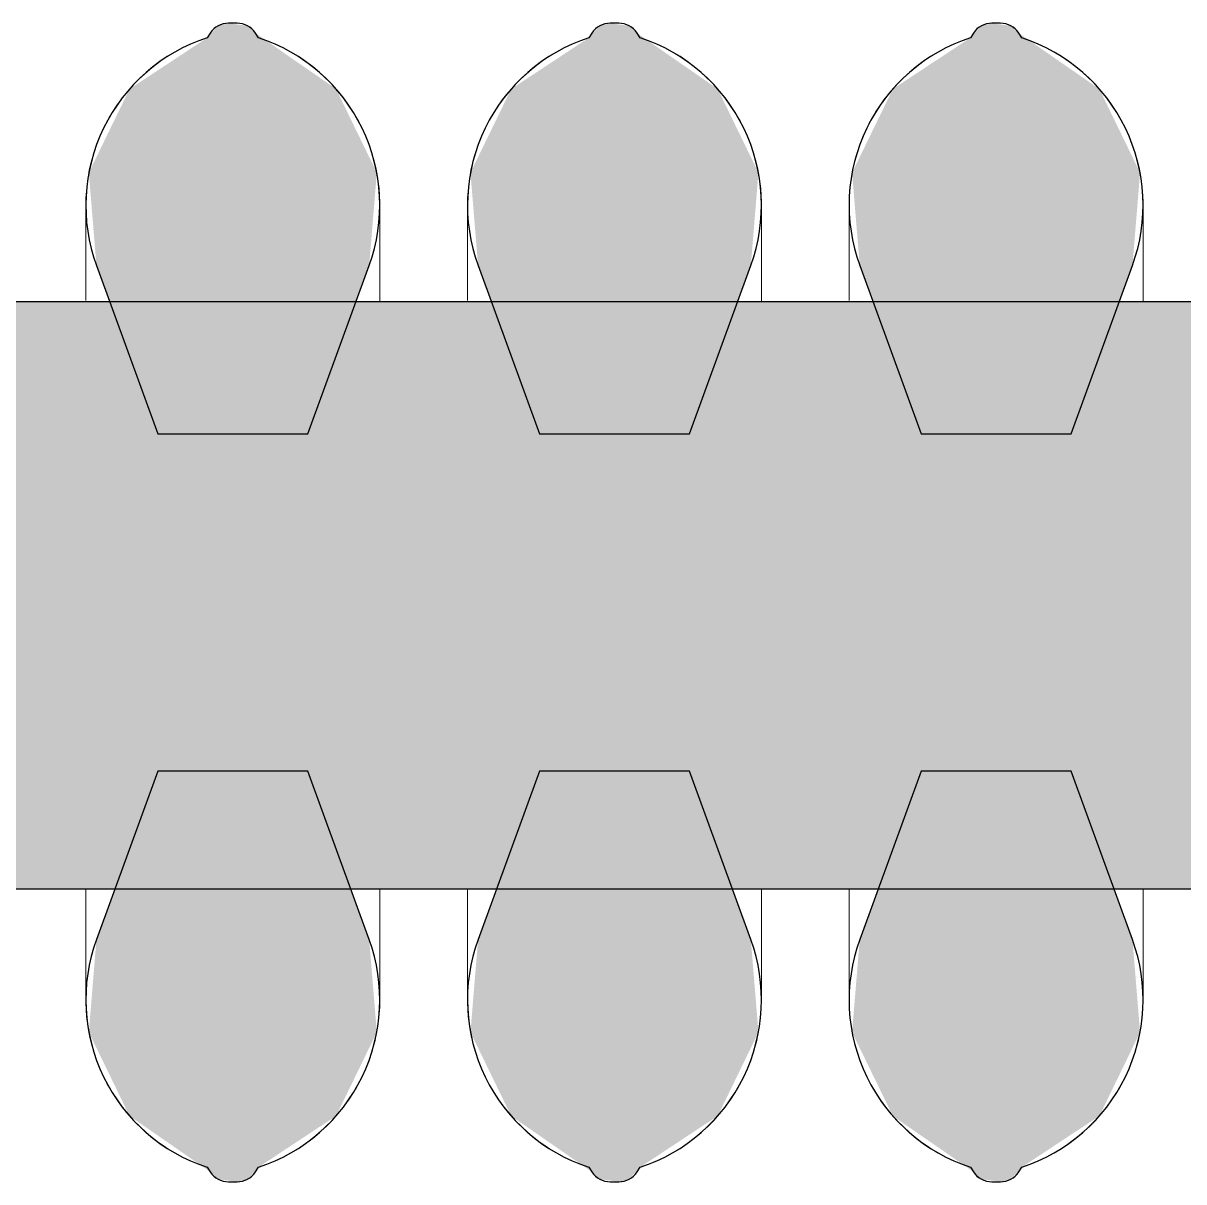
# Model space of a CAD drawing. Header units: inches. Extents: x -1287 to 1590, y -3558 to 989.
# Drawn here: x -796.45 to -786.57, y 778.11 to 787.98 of the extents above; entities that cross this region are included whole.
import ezdxf

# ---------------------------------------------------------------- set-up
doc = ezdxf.new("R2010")
doc.units = ezdxf.units.IN
doc.header["$MEASUREMENT"] = 0
doc.layers.add('A-GENM', color=13, linetype='Continuous', lineweight=9)

# ---------------------------------------------------------------- blocks, each defined once
blk = doc.blocks.new('Cast_Iron_Radiator_8182 - Cast_Iron_Radiator_8182-V46-1st Floor Construction')
at = {"layer": 'A-GENM'}
h = blk.add_hatch(color=7, dxfattribs=at)
h.paths.add_polyline_path([(5.2262, -3.6598), (5.1614, -2.87), (4.6391, -1.4349), (3.3609, -1.4349), (2.8386, -2.87), (2.7738, -3.6598), (3.1205, -4.3723), (3.8074, -4.8481), (3.8745, -4.9102), (4.037, -4.9326), (4.1255, -4.9102), (4.2182, -4.8088), (4.8795, -4.3723), (5.105, -3.9087)], flags=0)
h.paths.add_polyline_path([(5.2262, 3.6598), (4.8795, 4.3723), (4.1926, 4.8481), (4.1255, 4.9102), (3.963, 4.9326), (3.8745, 4.9102), (3.7818, 4.8088), (3.1205, 4.3723), (2.7738, 3.6598), (2.8386, 2.87), (3.3609, 1.4349), (4.6391, 1.4349), (5.1614, 2.87)], flags=0)
h = blk.add_hatch(color=7, dxfattribs=at)
h.paths.add_polyline_path([(8.4762, -3.6598), (8.4114, -2.87), (7.8891, -1.4349), (6.6109, -1.4349), (6.0886, -2.87), (6.0238, -3.6598), (6.3705, -4.3723), (7.0574, -4.8481), (7.1245, -4.9102), (7.287, -4.9326), (7.3755, -4.9102), (7.4682, -4.8088), (8.1295, -4.3723), (8.355, -3.9087)], flags=0)
h.paths.add_polyline_path([(8.4762, 3.6598), (8.1295, 4.3723), (7.4426, 4.8481), (7.3755, 4.9102), (7.213, 4.9326), (7.1245, 4.9102), (7.0318, 4.8088), (6.3705, 4.3723), (6.0238, 3.6598), (6.0886, 2.87), (6.6109, 1.4349), (7.8891, 1.4349), (8.4114, 2.87)], flags=0)
h = blk.add_hatch(color=7, dxfattribs=at)
h.paths.add_polyline_path([(11.7262, 3.6598), (11.3795, 4.3723), (10.6926, 4.8481), (10.6255, 4.9102), (10.463, 4.9326), (10.3745, 4.9102), (10.2818, 4.8088), (9.6205, 4.3723), (9.2738, 3.6598), (9.3386, 2.87), (9.8609, 1.4349), (11.1391, 1.4349), (11.6614, 2.87)], flags=0)
h.paths.add_polyline_path([(11.7262, -3.6598), (11.6614, -2.87), (11.1391, -1.4349), (9.8609, -1.4349), (9.3386, -2.87), (9.2738, -3.6598), (9.6205, -4.3723), (10.3074, -4.8481), (10.3745, -4.9102), (10.537, -4.9326), (10.6255, -4.9102), (10.7182, -4.8088), (11.3795, -4.3723), (11.605, -3.9087)], flags=0)
blk.add_hatch(color=7, dxfattribs=at).paths.add_polyline_path([(15.7015, -2.4379), (15.7015, 2.5611), (-7.1793, 2.5611), (-7.1793, -2.4379), (11.735, -2.4379)], flags=0)
at = {"layer": 'A-GENM', "color": 8, "lineweight": 30}
for p, q in [((3.8074, 4.8481), (3.7818, 4.8088)), ((4.037, 4.9326), (3.963, 4.9326)), ((4.2182, 4.8088), (4.1926, 4.8481)), ((7.0574, 4.8481), (7.0318, 4.8088)), ((7.287, 4.9326), (7.213, 4.9326)), ((7.4682, 4.8088), (7.4426, 4.8481)), ((10.3074, 4.8481), (10.2818, 4.8088)), ((10.537, 4.9326), (10.463, 4.9326)), ((10.7182, 4.8088), (10.6926, 4.8481)), ((2.8386, 2.87), (3.3609, 1.4349)), ((4.6391, 1.4349), (5.1614, 2.87)), ((6.0886, 2.87), (6.6109, 1.4349)), ((7.8891, 1.4349), (8.4114, 2.87)), ((9.3386, 2.87), (9.8609, 1.4349)), ((11.1391, 1.4349), (11.6614, 2.87)), ((15.7015, 2.5611), (-7.1793, 2.5611)), ((3.3609, 1.4349), (4.6391, 1.4349)), ((6.6109, 1.4349), (7.8891, 1.4349)), ((9.8609, 1.4349), (11.1391, 1.4349)), ((3.3609, -1.4349), (2.8386, -2.87)), ((4.6391, -1.4349), (3.3609, -1.4349)), ((5.1614, -2.87), (4.6391, -1.4349)), ((6.6109, -1.4349), (6.0886, -2.87)), ((7.8891, -1.4349), (6.6109, -1.4349)), ((8.4114, -2.87), (7.8891, -1.4349)), ((9.8609, -1.4349), (9.3386, -2.87)), ((11.1391, -1.4349), (9.8609, -1.4349)), ((11.6614, -2.87), (11.1391, -1.4349)), ((-7.1793, -2.4379), (15.7015, -2.4379)), ((3.7818, -4.8088), (3.8074, -4.8481)), ((4.1926, -4.8481), (4.2182, -4.8088)), ((7.0318, -4.8088), (7.0574, -4.8481)), ((7.4426, -4.8481), (7.4682, -4.8088)), ((10.2818, -4.8088), (10.3074, -4.8481)), ((10.6926, -4.8481), (10.7182, -4.8088)), ((3.963, -4.9326), (4.037, -4.9326)), ((7.213, -4.9326), (7.287, -4.9326)), ((10.463, -4.9326), (10.537, -4.9326))]:
    blk.add_line(p, q, dxfattribs=at)
at = {"layer": 'A-GENM', "flags": 128}
for points in [[(3.8074, 4.8481), (3.8116, 4.8543), (3.816, 4.8603), (3.8206, 4.866), (3.8255, 4.8716), (3.8306, 4.877), (3.8359, 4.8822), (3.8414, 4.8872), (3.8471, 4.892), (3.853, 4.8965), (3.859, 4.9008), (3.8653, 4.9048), (3.8717, 4.9086), (3.8782, 4.9121), (3.8849, 4.9154), (3.8916, 4.9184), (3.8986, 4.9211), (3.9056, 4.9235), (3.9127, 4.9257), (3.9198, 4.9275), (3.9271, 4.9291), (3.9344, 4.9304), (3.9418, 4.9314), (3.9491, 4.9321), (3.9566, 4.9325), (3.963, 4.9326)], [(4.037, 4.9326), (4.0444, 4.9325), (4.0518, 4.932), (4.0592, 4.9313), (4.0665, 4.9303), (4.0738, 4.9289), (4.0811, 4.9273), (4.0883, 4.9254), (4.0953, 4.9232), (4.1023, 4.9207), (4.1092, 4.918), (4.116, 4.915), (4.1227, 4.9117), (4.1292, 4.9081), (4.1355, 4.9043), (4.1417, 4.9002), (4.1478, 4.8959), (4.1537, 4.8914), (4.1593, 4.8866), (4.1648, 4.8816), (4.1701, 4.8764), (4.1751, 4.8709), (4.18, 4.8653), (4.1846, 4.8595), (4.189, 4.8535), (4.1926, 4.8481)], [(7.0574, 4.8481), (7.0616, 4.8543), (7.066, 4.8603), (7.0706, 4.866), (7.0755, 4.8716), (7.0806, 4.877), (7.0859, 4.8822), (7.0914, 4.8872), (7.0971, 4.892), (7.103, 4.8965), (7.109, 4.9008), (7.1153, 4.9048), (7.1217, 4.9086), (7.1282, 4.9121), (7.1349, 4.9154), (7.1416, 4.9184), (7.1486, 4.9211), (7.1556, 4.9235), (7.1627, 4.9257), (7.1698, 4.9275), (7.1771, 4.9291), (7.1844, 4.9304), (7.1918, 4.9314), (7.1991, 4.9321), (7.2066, 4.9325), (7.213, 4.9326)], [(7.287, 4.9326), (7.2944, 4.9325), (7.3018, 4.932), (7.3092, 4.9313), (7.3165, 4.9303), (7.3238, 4.9289), (7.3311, 4.9273), (7.3383, 4.9254), (7.3453, 4.9232), (7.3523, 4.9207), (7.3592, 4.918), (7.366, 4.915), (7.3727, 4.9117), (7.3792, 4.9081), (7.3855, 4.9043), (7.3917, 4.9002), (7.3978, 4.8959), (7.4037, 4.8914), (7.4093, 4.8866), (7.4148, 4.8816), (7.4201, 4.8764), (7.4251, 4.8709), (7.43, 4.8653), (7.4346, 4.8595), (7.439, 4.8535), (7.4426, 4.8481)], [(10.3074, 4.8481), (10.3116, 4.8543), (10.316, 4.8603), (10.3206, 4.866), (10.3255, 4.8716), (10.3306, 4.877), (10.3359, 4.8822), (10.3414, 4.8872), (10.3471, 4.892), (10.353, 4.8965), (10.359, 4.9008), (10.3653, 4.9048), (10.3717, 4.9086), (10.3782, 4.9121), (10.3849, 4.9154), (10.3916, 4.9184), (10.3986, 4.9211), (10.4056, 4.9235), (10.4127, 4.9257), (10.4198, 4.9275), (10.4271, 4.9291), (10.4344, 4.9304), (10.4418, 4.9314), (10.4491, 4.9321), (10.4566, 4.9325), (10.463, 4.9326)], [(10.537, 4.9326), (10.5444, 4.9325), (10.5518, 4.932), (10.5592, 4.9313), (10.5665, 4.9303), (10.5738, 4.9289), (10.5811, 4.9273), (10.5883, 4.9254), (10.5953, 4.9232), (10.6023, 4.9207), (10.6092, 4.918), (10.616, 4.915), (10.6227, 4.9117), (10.6292, 4.9081), (10.6355, 4.9043), (10.6417, 4.9002), (10.6478, 4.8959), (10.6537, 4.8914), (10.6593, 4.8866), (10.6648, 4.8816), (10.6701, 4.8764), (10.6751, 4.8709), (10.68, 4.8653), (10.6846, 4.8595), (10.689, 4.8535), (10.6926, 4.8481)], [(2.7481, 3.3831), (2.7493, 3.4431), (2.7529, 3.5029), (2.7589, 3.5626), (2.7673, 3.6221), (2.778, 3.6811), (2.7911, 3.7396), (2.8065, 3.7976), (2.8243, 3.8549), (2.8443, 3.9115), (2.8665, 3.9672), (2.891, 4.022), (2.9176, 4.0757), (2.9464, 4.1284), (2.9772, 4.1799), (3.0101, 4.23), (3.045, 4.2789), (3.0818, 4.3263), (3.1204, 4.3722), (3.1609, 4.4165), (3.203, 4.4591), (3.2469, 4.5), (3.2924, 4.5392), (3.3394, 4.5765), (3.3878, 4.6119), (3.4377, 4.6453), (3.4888, 4.6767), (3.5411, 4.706), (3.5946, 4.7332), (3.6491, 4.7583), (3.7046, 4.7811), (3.7609, 4.8018), (3.7818, 4.8088)], [(4.2182, 4.8088), (4.2748, 4.789), (4.3306, 4.7669), (4.3855, 4.7427), (4.4394, 4.7163), (4.4921, 4.6877), (4.5437, 4.6571), (4.594, 4.6244), (4.643, 4.5897), (4.6905, 4.5531), (4.7366, 4.5146), (4.781, 4.4744), (4.8238, 4.4323), (4.8649, 4.3886), (4.9043, 4.3433), (4.9417, 4.2965), (4.9773, 4.2482), (5.0109, 4.1985), (5.0425, 4.1475), (5.0721, 4.0952), (5.0995, 4.0419), (5.1247, 3.9875), (5.1478, 3.9321), (5.1687, 3.8758), (5.1872, 3.8188), (5.2035, 3.761), (5.2174, 3.7027), (5.2291, 3.6438), (5.2383, 3.5845), (5.2452, 3.5249), (5.2496, 3.4651), (5.2517, 3.4051), (5.2519, 3.3831)], [(5.9981, 3.3831), (5.9993, 3.4431), (6.0029, 3.5029), (6.0089, 3.5626), (6.0173, 3.6221), (6.028, 3.6811), (6.0411, 3.7396), (6.0565, 3.7976), (6.0743, 3.8549), (6.0943, 3.9115), (6.1165, 3.9672), (6.141, 4.022), (6.1676, 4.0757), (6.1964, 4.1284), (6.2272, 4.1799), (6.2601, 4.23), (6.295, 4.2789), (6.3318, 4.3263), (6.3704, 4.3722), (6.4109, 4.4165), (6.453, 4.4591), (6.4969, 4.5), (6.5424, 4.5392), (6.5894, 4.5765), (6.6378, 4.6119), (6.6877, 4.6453), (6.7388, 4.6767), (6.7911, 4.706), (6.8446, 4.7332), (6.8991, 4.7583), (6.9546, 4.7811), (7.0109, 4.8018), (7.0318, 4.8088)], [(7.4682, 4.8088), (7.5248, 4.789), (7.5806, 4.7669), (7.6355, 4.7427), (7.6894, 4.7163), (7.7421, 4.6877), (7.7937, 4.6571), (7.844, 4.6244), (7.893, 4.5897), (7.9405, 4.5531), (7.9866, 4.5146), (8.031, 4.4744), (8.0738, 4.4323), (8.1149, 4.3886), (8.1543, 4.3433), (8.1917, 4.2965), (8.2273, 4.2482), (8.2609, 4.1985), (8.2925, 4.1475), (8.3221, 4.0952), (8.3495, 4.0419), (8.3747, 3.9875), (8.3978, 3.9321), (8.4187, 3.8758), (8.4372, 3.8188), (8.4535, 3.761), (8.4674, 3.7027), (8.4791, 3.6438), (8.4883, 3.5845), (8.4952, 3.5249), (8.4996, 3.4651), (8.5017, 3.4051), (8.5019, 3.3831)], [(9.2481, 3.3831), (9.2493, 3.4431), (9.2529, 3.5029), (9.2589, 3.5626), (9.2673, 3.6221), (9.278, 3.6811), (9.2911, 3.7396), (9.3065, 3.7976), (9.3243, 3.8549), (9.3443, 3.9115), (9.3665, 3.9672), (9.391, 4.022), (9.4176, 4.0757), (9.4464, 4.1284), (9.4772, 4.1799), (9.5101, 4.23), (9.545, 4.2789), (9.5818, 4.3263), (9.6204, 4.3722), (9.6609, 4.4165), (9.703, 4.4591), (9.7469, 4.5), (9.7924, 4.5392), (9.8394, 4.5765), (9.8878, 4.6119), (9.9377, 4.6453), (9.9888, 4.6767), (10.0411, 4.706), (10.0946, 4.7332), (10.1491, 4.7583), (10.2046, 4.7811), (10.2609, 4.8018), (10.2818, 4.8088)], [(10.7182, 4.8088), (10.7748, 4.789), (10.8306, 4.7669), (10.8855, 4.7427), (10.9394, 4.7163), (10.9921, 4.6877), (11.0437, 4.6571), (11.094, 4.6244), (11.143, 4.5897), (11.1905, 4.5531), (11.2366, 4.5146), (11.281, 4.4744), (11.3238, 4.4323), (11.3649, 4.3886), (11.4043, 4.3433), (11.4417, 4.2965), (11.4773, 4.2482), (11.5109, 4.1985), (11.5425, 4.1475), (11.5721, 4.0952), (11.5995, 4.0419), (11.6247, 3.9875), (11.6478, 3.9321), (11.6687, 3.8758), (11.6872, 3.8188), (11.7035, 3.761), (11.7174, 3.7027), (11.7291, 3.6438), (11.7383, 3.5845), (11.7452, 3.5249), (11.7496, 3.4651), (11.7517, 3.4051), (11.7519, 3.3831)], [(2.7481, 2.5714), (2.7481, 2.6418), (2.7481, 2.7095), (2.7481, 2.7745), (2.7481, 2.8367), (2.7481, 2.896), (2.7481, 2.9522), (2.7481, 3.0053), (2.7481, 3.0552), (2.7481, 3.1018), (2.7481, 3.145), (2.7481, 3.1848), (2.7481, 3.2211), (2.7481, 3.2539), (2.7481, 3.283), (2.7481, 3.3085), (2.7481, 3.3303), (2.7481, 3.3484), (2.7481, 3.3627), (2.7481, 3.3733), (2.7481, 3.38), (2.7481, 3.3829), (2.7481, 3.3831)], [(5.2519, 3.3831), (5.2519, 3.3812), (5.2519, 3.3755), (5.2519, 3.3659), (5.2519, 3.3526), (5.2519, 3.3356), (5.2519, 3.3148), (5.2519, 3.2903), (5.2519, 3.2621), (5.2519, 3.2303), (5.2519, 3.195), (5.2519, 3.1561), (5.2519, 3.1138), (5.2519, 3.0681), (5.2519, 3.0191), (5.2519, 2.9668), (5.2519, 2.9115), (5.2519, 2.853), (5.2519, 2.7916), (5.2519, 2.7273), (5.2519, 2.6603), (5.2519, 2.5906), (5.2519, 2.5611)], [(5.9981, 2.5714), (5.9981, 2.6418), (5.9981, 2.7095), (5.9981, 2.7745), (5.9981, 2.8367), (5.9981, 2.896), (5.9981, 2.9522), (5.9981, 3.0053), (5.9981, 3.0552), (5.9981, 3.1018), (5.9981, 3.145), (5.9981, 3.1848), (5.9981, 3.2211), (5.9981, 3.2539), (5.9981, 3.283), (5.9981, 3.3085), (5.9981, 3.3303), (5.9981, 3.3484), (5.9981, 3.3627), (5.9981, 3.3733), (5.9981, 3.38), (5.9981, 3.3829), (5.9981, 3.3831)], [(8.5019, 3.3831), (8.5019, 3.3812), (8.5019, 3.3755), (8.5019, 3.3659), (8.5019, 3.3526), (8.5019, 3.3356), (8.5019, 3.3148), (8.5019, 3.2903), (8.5019, 3.2621), (8.5019, 3.2303), (8.5019, 3.195), (8.5019, 3.1561), (8.5019, 3.1138), (8.5019, 3.0681), (8.5019, 3.0191), (8.5019, 2.9668), (8.5019, 2.9115), (8.5019, 2.853), (8.5019, 2.7916), (8.5019, 2.7273), (8.5019, 2.6603), (8.5019, 2.5906), (8.5019, 2.5611)], [(9.2481, 2.5714), (9.2481, 2.6418), (9.2481, 2.7095), (9.2481, 2.7745), (9.2481, 2.8367), (9.2481, 2.896), (9.2481, 2.9522), (9.2481, 3.0053), (9.2481, 3.0552), (9.2481, 3.1018), (9.2481, 3.145), (9.2481, 3.1848), (9.2481, 3.2211), (9.2481, 3.2539), (9.2481, 3.283), (9.2481, 3.3085), (9.2481, 3.3303), (9.2481, 3.3484), (9.2481, 3.3627), (9.2481, 3.3733), (9.2481, 3.38), (9.2481, 3.3829), (9.2481, 3.3831)], [(11.7519, 3.3831), (11.7519, 3.3812), (11.7519, 3.3755), (11.7519, 3.3659), (11.7519, 3.3526), (11.7519, 3.3356), (11.7519, 3.3148), (11.7519, 3.2903), (11.7519, 3.2621), (11.7519, 3.2303), (11.7519, 3.195), (11.7519, 3.1561), (11.7519, 3.1138), (11.7519, 3.0681), (11.7519, 3.0191), (11.7519, 2.9668), (11.7519, 2.9115), (11.7519, 2.853), (11.7519, 2.7916), (11.7519, 2.7273), (11.7519, 2.6603), (11.7519, 2.5906), (11.7519, 2.5611)], [(2.7481, -3.3831), (2.7481, -3.3812), (2.7481, -3.3755), (2.7481, -3.3659), (2.7481, -3.3526), (2.7481, -3.3356), (2.7481, -3.3148), (2.7481, -3.2903), (2.7481, -3.2621), (2.7481, -3.2303), (2.7481, -3.195), (2.7481, -3.1561), (2.7481, -3.1138), (2.7481, -3.0681), (2.7481, -3.0191), (2.7481, -2.9668), (2.7481, -2.9115), (2.7481, -2.853), (2.7481, -2.7916), (2.7481, -2.7273), (2.7481, -2.6603), (2.7481, -2.5906), (2.7481, -2.5184), (2.7481, -2.4437)], [(5.2519, -2.4379), (5.2519, -2.4985), (5.2519, -2.5714), (5.2519, -2.6418), (5.2519, -2.7095), (5.2519, -2.7745), (5.2519, -2.8367), (5.2519, -2.896), (5.2519, -2.9522), (5.2519, -3.0053), (5.2519, -3.0552), (5.2519, -3.1018), (5.2519, -3.145), (5.2519, -3.1848), (5.2519, -3.2211), (5.2519, -3.2539), (5.2519, -3.283), (5.2519, -3.3085), (5.2519, -3.3303), (5.2519, -3.3484), (5.2519, -3.3627), (5.2519, -3.3733), (5.2519, -3.38), (5.2519, -3.3829), (5.2519, -3.3831)], [(5.9981, -3.3831), (5.9981, -3.3812), (5.9981, -3.3755), (5.9981, -3.3659), (5.9981, -3.3526), (5.9981, -3.3356), (5.9981, -3.3148), (5.9981, -3.2903), (5.9981, -3.2621), (5.9981, -3.2303), (5.9981, -3.195), (5.9981, -3.1561), (5.9981, -3.1138), (5.9981, -3.0681), (5.9981, -3.0191), (5.9981, -2.9668), (5.9981, -2.9115), (5.9981, -2.853), (5.9981, -2.7916), (5.9981, -2.7273), (5.9981, -2.6603), (5.9981, -2.5906), (5.9981, -2.5184), (5.9981, -2.4437)], [(8.5019, -2.4379), (8.5019, -2.4985), (8.5019, -2.5714), (8.5019, -2.6418), (8.5019, -2.7095), (8.5019, -2.7745), (8.5019, -2.8367), (8.5019, -2.896), (8.5019, -2.9522), (8.5019, -3.0053), (8.5019, -3.0552), (8.5019, -3.1018), (8.5019, -3.145), (8.5019, -3.1848), (8.5019, -3.2211), (8.5019, -3.2539), (8.5019, -3.283), (8.5019, -3.3085), (8.5019, -3.3303), (8.5019, -3.3484), (8.5019, -3.3627), (8.5019, -3.3733), (8.5019, -3.38), (8.5019, -3.3829), (8.5019, -3.3831)], [(9.2481, -3.3831), (9.2481, -3.3812), (9.2481, -3.3755), (9.2481, -3.3659), (9.2481, -3.3526), (9.2481, -3.3356), (9.2481, -3.3148), (9.2481, -3.2903), (9.2481, -3.2621), (9.2481, -3.2303), (9.2481, -3.195), (9.2481, -3.1561), (9.2481, -3.1138), (9.2481, -3.0681), (9.2481, -3.0191), (9.2481, -2.9668), (9.2481, -2.9115), (9.2481, -2.853), (9.2481, -2.7916), (9.2481, -2.7273), (9.2481, -2.6603), (9.2481, -2.5906), (9.2481, -2.5184), (9.2481, -2.4437)], [(11.7519, -2.4379), (11.7519, -2.4985), (11.7519, -2.5714), (11.7519, -2.6418), (11.7519, -2.7095), (11.7519, -2.7745), (11.7519, -2.8367), (11.7519, -2.896), (11.7519, -2.9522), (11.7519, -3.0053), (11.7519, -3.0552), (11.7519, -3.1018), (11.7519, -3.145), (11.7519, -3.1848), (11.7519, -3.2211), (11.7519, -3.2539), (11.7519, -3.283), (11.7519, -3.3085), (11.7519, -3.3303), (11.7519, -3.3484), (11.7519, -3.3627), (11.7519, -3.3733), (11.7519, -3.38), (11.7519, -3.3829), (11.7519, -3.3831)], [(3.7818, -4.8088), (3.7252, -4.789), (3.6694, -4.7669), (3.6145, -4.7427), (3.5606, -4.7163), (3.5079, -4.6877), (3.4563, -4.6571), (3.406, -4.6244), (3.357, -4.5897), (3.3095, -4.5531), (3.2634, -4.5146), (3.219, -4.4744), (3.1762, -4.4323), (3.1351, -4.3886), (3.0957, -4.3433), (3.0583, -4.2965), (3.0227, -4.2482), (2.9891, -4.1985), (2.9575, -4.1475), (2.9279, -4.0952), (2.9005, -4.0419), (2.8753, -3.9875), (2.8522, -3.9321), (2.8313, -3.8758), (2.8128, -3.8188), (2.7965, -3.761), (2.7826, -3.7027), (2.7709, -3.6438), (2.7617, -3.5845), (2.7548, -3.5249), (2.7504, -3.4651), (2.7483, -3.4051), (2.7481, -3.3831)], [(5.2519, -3.3831), (5.2507, -3.4431), (5.2471, -3.5029), (5.2411, -3.5626), (5.2327, -3.6221), (5.222, -3.6811), (5.2089, -3.7396), (5.1935, -3.7976), (5.1757, -3.8549), (5.1557, -3.9115), (5.1335, -3.9672), (5.109, -4.022), (5.0824, -4.0757), (5.0536, -4.1284), (5.0228, -4.1799), (4.9899, -4.23), (4.955, -4.2789), (4.9182, -4.3263), (4.8796, -4.3722), (4.8391, -4.4165), (4.797, -4.4591), (4.7531, -4.5), (4.7076, -4.5392), (4.6606, -4.5765), (4.6122, -4.6119), (4.5623, -4.6453), (4.5112, -4.6767), (4.4589, -4.706), (4.4054, -4.7332), (4.3509, -4.7583), (4.2954, -4.7811), (4.2391, -4.8018), (4.2182, -4.8088)], [(7.0318, -4.8088), (6.9752, -4.789), (6.9194, -4.7669), (6.8645, -4.7427), (6.8106, -4.7163), (6.7579, -4.6877), (6.7063, -4.6571), (6.656, -4.6244), (6.607, -4.5897), (6.5595, -4.5531), (6.5134, -4.5146), (6.469, -4.4744), (6.4262, -4.4323), (6.3851, -4.3886), (6.3457, -4.3433), (6.3083, -4.2965), (6.2727, -4.2482), (6.2391, -4.1985), (6.2075, -4.1475), (6.1779, -4.0952), (6.1505, -4.0419), (6.1253, -3.9875), (6.1022, -3.9321), (6.0813, -3.8758), (6.0628, -3.8188), (6.0465, -3.761), (6.0326, -3.7027), (6.0209, -3.6438), (6.0117, -3.5845), (6.0048, -3.5249), (6.0004, -3.4651), (5.9983, -3.4051), (5.9981, -3.3831)], [(8.5019, -3.3831), (8.5007, -3.4431), (8.4971, -3.5029), (8.4911, -3.5626), (8.4827, -3.6221), (8.472, -3.6811), (8.4589, -3.7396), (8.4435, -3.7976), (8.4257, -3.8549), (8.4057, -3.9115), (8.3835, -3.9672), (8.359, -4.022), (8.3324, -4.0757), (8.3036, -4.1284), (8.2728, -4.1799), (8.2399, -4.23), (8.205, -4.2789), (8.1682, -4.3263), (8.1296, -4.3722), (8.0891, -4.4165), (8.047, -4.4591), (8.0031, -4.5), (7.9576, -4.5392), (7.9106, -4.5765), (7.8622, -4.6119), (7.8123, -4.6453), (7.7612, -4.6767), (7.7089, -4.706), (7.6554, -4.7332), (7.6009, -4.7583), (7.5454, -4.7811), (7.4891, -4.8018), (7.4682, -4.8088)], [(10.2818, -4.8088), (10.2252, -4.789), (10.1694, -4.7669), (10.1145, -4.7427), (10.0606, -4.7163), (10.0079, -4.6877), (9.9563, -4.6571), (9.906, -4.6244), (9.857, -4.5897), (9.8095, -4.5531), (9.7634, -4.5146), (9.719, -4.4744), (9.6762, -4.4323), (9.6351, -4.3886), (9.5957, -4.3433), (9.5583, -4.2965), (9.5227, -4.2482), (9.4891, -4.1985), (9.4575, -4.1475), (9.4279, -4.0952), (9.4005, -4.0419), (9.3753, -3.9875), (9.3522, -3.9321), (9.3313, -3.8758), (9.3128, -3.8188), (9.2965, -3.761), (9.2826, -3.7027), (9.2709, -3.6438), (9.2617, -3.5845), (9.2548, -3.5249), (9.2504, -3.4651), (9.2483, -3.4051), (9.2481, -3.3831)], [(11.7519, -3.3831), (11.7507, -3.4431), (11.7471, -3.5029), (11.7411, -3.5626), (11.7327, -3.6221), (11.722, -3.6811), (11.7089, -3.7396), (11.6935, -3.7976), (11.6757, -3.8549), (11.6557, -3.9115), (11.6335, -3.9672), (11.609, -4.022), (11.5824, -4.0757), (11.5536, -4.1284), (11.5228, -4.1799), (11.4899, -4.23), (11.455, -4.2789), (11.4182, -4.3263), (11.3796, -4.3722), (11.3391, -4.4165), (11.297, -4.4591), (11.2531, -4.5), (11.2076, -4.5392), (11.1606, -4.5765), (11.1122, -4.6119), (11.0623, -4.6453), (11.0112, -4.6767), (10.9589, -4.706), (10.9054, -4.7332), (10.8509, -4.7583), (10.7954, -4.7811), (10.7391, -4.8018), (10.7182, -4.8088)], [(3.963, -4.9326), (3.9556, -4.9325), (3.9482, -4.932), (3.9408, -4.9313), (3.9335, -4.9303), (3.9262, -4.9289), (3.9189, -4.9273), (3.9117, -4.9254), (3.9047, -4.9232), (3.8977, -4.9207), (3.8908, -4.918), (3.884, -4.915), (3.8773, -4.9117), (3.8708, -4.9081), (3.8645, -4.9043), (3.8583, -4.9002), (3.8522, -4.8959), (3.8463, -4.8914), (3.8407, -4.8866), (3.8352, -4.8816), (3.8299, -4.8764), (3.8249, -4.8709), (3.82, -4.8653), (3.8154, -4.8595), (3.811, -4.8535), (3.8074, -4.8481)], [(4.1926, -4.8481), (4.1884, -4.8543), (4.184, -4.8603), (4.1794, -4.866), (4.1745, -4.8716), (4.1694, -4.877), (4.1641, -4.8822), (4.1586, -4.8872), (4.1529, -4.892), (4.147, -4.8965), (4.141, -4.9008), (4.1347, -4.9048), (4.1283, -4.9086), (4.1218, -4.9121), (4.1151, -4.9154), (4.1084, -4.9184), (4.1014, -4.9211), (4.0944, -4.9235), (4.0873, -4.9257), (4.0802, -4.9275), (4.0729, -4.9291), (4.0656, -4.9304), (4.0582, -4.9314), (4.0509, -4.9321), (4.0434, -4.9325), (4.037, -4.9326)], [(7.213, -4.9326), (7.2056, -4.9325), (7.1982, -4.932), (7.1908, -4.9313), (7.1835, -4.9303), (7.1762, -4.9289), (7.1689, -4.9273), (7.1617, -4.9254), (7.1547, -4.9232), (7.1477, -4.9207), (7.1408, -4.918), (7.134, -4.915), (7.1273, -4.9117), (7.1208, -4.9081), (7.1145, -4.9043), (7.1083, -4.9002), (7.1022, -4.8959), (7.0963, -4.8914), (7.0907, -4.8866), (7.0852, -4.8816), (7.0799, -4.8764), (7.0749, -4.8709), (7.07, -4.8653), (7.0654, -4.8595), (7.061, -4.8535), (7.0574, -4.8481)], [(7.4426, -4.8481), (7.4384, -4.8543), (7.434, -4.8603), (7.4294, -4.866), (7.4245, -4.8716), (7.4194, -4.877), (7.4141, -4.8822), (7.4086, -4.8872), (7.4029, -4.892), (7.397, -4.8965), (7.391, -4.9008), (7.3847, -4.9048), (7.3783, -4.9086), (7.3718, -4.9121), (7.3651, -4.9154), (7.3584, -4.9184), (7.3514, -4.9211), (7.3444, -4.9235), (7.3373, -4.9257), (7.3302, -4.9275), (7.3229, -4.9291), (7.3156, -4.9304), (7.3082, -4.9314), (7.3009, -4.9321), (7.2934, -4.9325), (7.287, -4.9326)], [(10.463, -4.9326), (10.4556, -4.9325), (10.4482, -4.932), (10.4408, -4.9313), (10.4335, -4.9303), (10.4262, -4.9289), (10.4189, -4.9273), (10.4117, -4.9254), (10.4047, -4.9232), (10.3977, -4.9207), (10.3908, -4.918), (10.384, -4.915), (10.3773, -4.9117), (10.3708, -4.9081), (10.3645, -4.9043), (10.3583, -4.9002), (10.3522, -4.8959), (10.3463, -4.8914), (10.3407, -4.8866), (10.3352, -4.8816), (10.3299, -4.8764), (10.3249, -4.8709), (10.32, -4.8653), (10.3154, -4.8595), (10.311, -4.8535), (10.3074, -4.8481)], [(10.6926, -4.8481), (10.6884, -4.8543), (10.684, -4.8603), (10.6794, -4.866), (10.6745, -4.8716), (10.6694, -4.877), (10.6641, -4.8822), (10.6586, -4.8872), (10.6529, -4.892), (10.647, -4.8965), (10.641, -4.9008), (10.6347, -4.9048), (10.6283, -4.9086), (10.6218, -4.9121), (10.6151, -4.9154), (10.6084, -4.9184), (10.6014, -4.9211), (10.5944, -4.9235), (10.5873, -4.9257), (10.5802, -4.9275), (10.5729, -4.9291), (10.5656, -4.9304), (10.5582, -4.9314), (10.5509, -4.9321), (10.5434, -4.9325), (10.537, -4.9326)]]:
    blk.add_lwpolyline(points, dxfattribs=at)
at = {"layer": 'A-GENM', "color": 8, "lineweight": 30}
for centre, radius, start, end in [((3.963, 4.7471), 0.1855, 90, 147), ((4.037, 4.7471), 0.1855, 33, 90), ((7.213, 4.7471), 0.1855, 90, 147), ((7.287, 4.7471), 0.1855, 33, 90), ((10.463, 4.7471), 0.1855, 90, 147), ((10.537, 4.7471), 0.1855, 33, 90), ((4.2481, 3.3831), 1.5, 108.11058, 200), ((3.7519, 3.3831), 1.5, 340, 71.88942), ((7.4981, 3.3831), 1.5, 108.11058, 200), ((7.0019, 3.3831), 1.5, 340, 71.88942), ((10.7481, 3.3831), 1.5, 108.11058, 200), ((10.2519, 3.3831), 1.5, 340, 71.88942), ((4.2481, -3.3831), 1.5, 160, 251.88942), ((3.7519, -3.3831), 1.5, 288.11058, 20), ((7.4981, -3.3831), 1.5, 160, 251.88942), ((7.0019, -3.3831), 1.5, 288.11058, 20), ((10.7481, -3.3831), 1.5, 160, 251.88942), ((10.2519, -3.3831), 1.5, 288.11058, 20), ((3.963, -4.7471), 0.1855, 213, 270), ((4.037, -4.7471), 0.1855, 270, 327), ((7.213, -4.7471), 0.1855, 213, 270), ((7.287, -4.7471), 0.1855, 270, 327), ((10.463, -4.7471), 0.1855, 213, 270), ((10.537, -4.7471), 0.1855, 270, 327)]:
    blk.add_arc(centre, radius, start, end, dxfattribs=at)

msp = doc.modelspace()

# ---------------------------------------------------------------- block references
at = {"layer": 'A-GENM'}
msp.add_blockref('Cast_Iron_Radiator_8182 - Cast_Iron_Radiator_8182-V46-1st Floor Construction', (-798.6646, 783.0439), dxfattribs=at)

doc.saveas('drawing.dxf')
